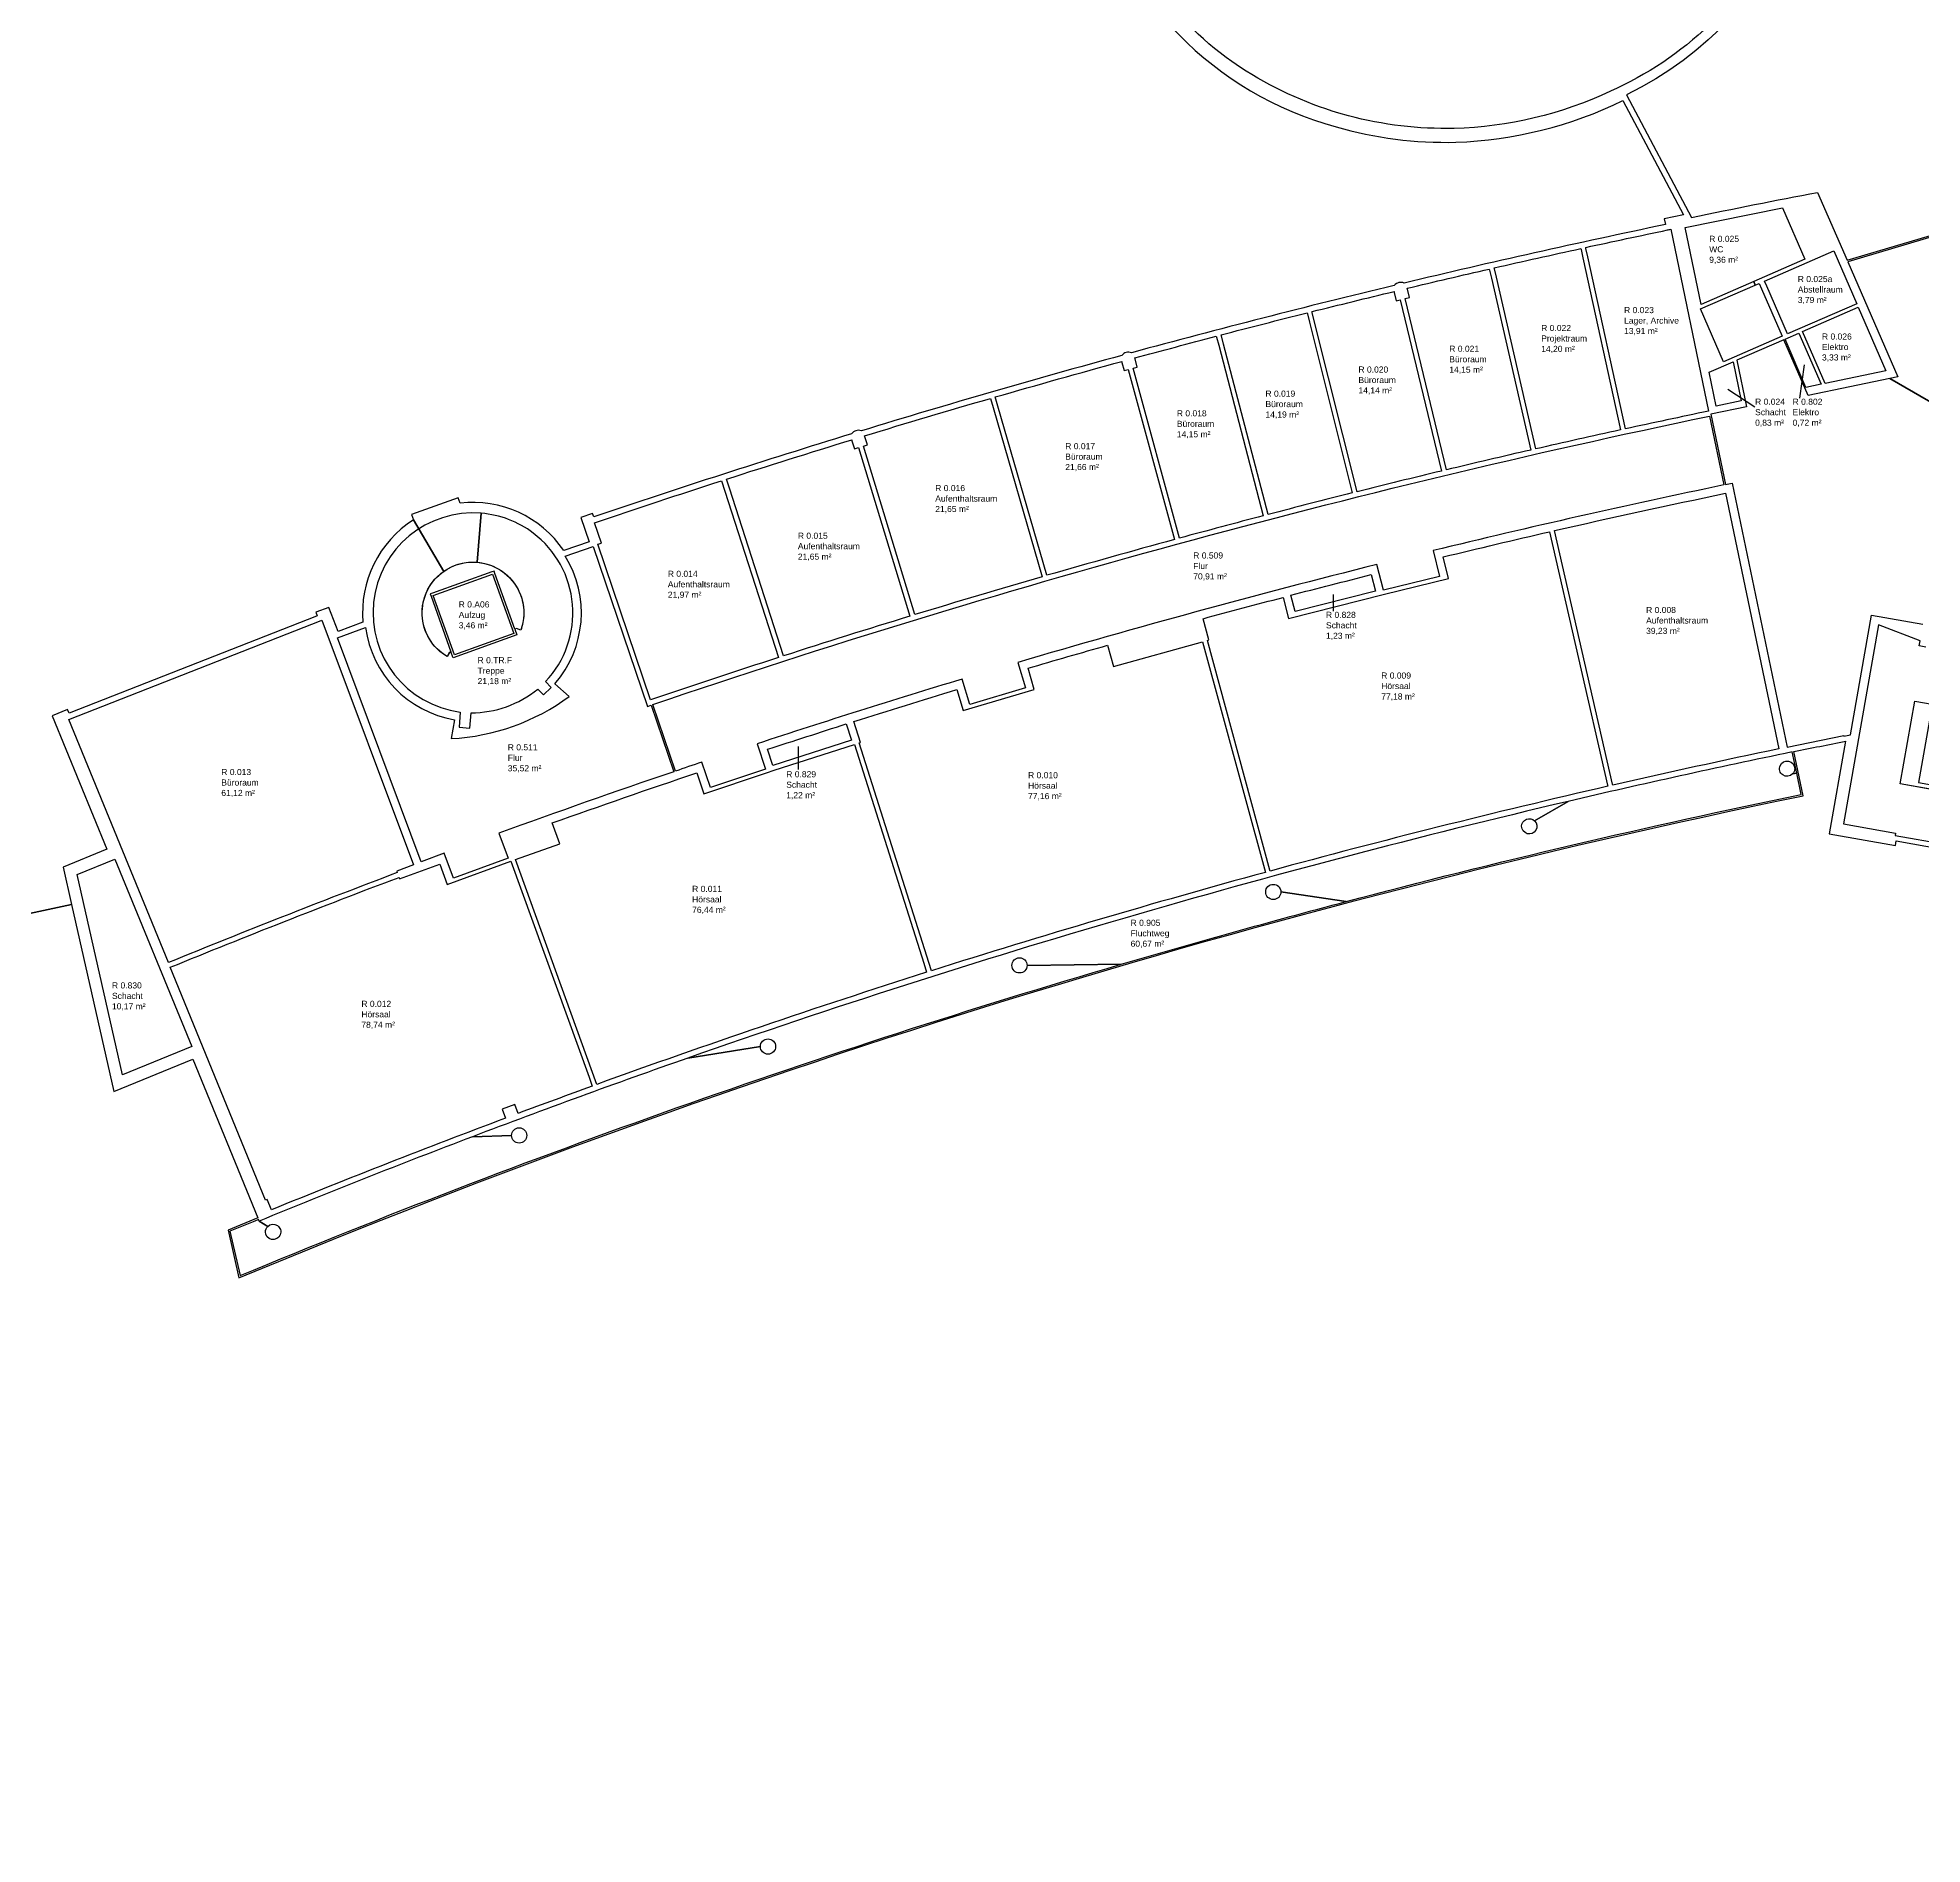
# Model space of a CAD drawing. Header units: metres. Extents: x -177 to 28, y -52 to 98.
# Drawn here: x -141 to -85.3, y -51.9 to 1.4 of the extents above; entities that cross this region are included whole.
import ezdxf

# ---------------------------------------------------------------- set-up
doc = ezdxf.new("R2010")
doc.units = ezdxf.units.M
doc.header["$LTSCALE"] = 2
doc.header["$MEASUREMENT"] = 0
for name, color, linetype in [('BGF', 10, 'BYLAYER'), ('BODENBELAG', 7, 'CONTINUOUS'), ('RAUMBEZEICHNUNG', 7, 'CONTINUOUS'), ('RAUMFLAECHE', 7, 'CONTINUOUS'), ('RAUMHOEHE', 7, 'CONTINUOUS'), ('RAUMNUMMER', 7, 'CONTINUOUS'), ('RAUMPOLYGON', 2, 'CONTINUOUS'), ('RAUMSTEMPEL', 7, 'CONTINUOUS')]:
    doc.layers.add(name, color=color, linetype=linetype)
doc.styles.add('ARIAL', font='arial.ttf')

# ---------------------------------------------------------------- blocks, each defined once
blk = doc.blocks.new('Famos1')
at = {"layer": 'BODENBELAG', "style": 'ARIAL'}
blk.add_attdef('BODENBELAG', (0.101, -1.246), '', height=0.18, dxfattribs=at)
at = {"layer": 'RAUMBEZEICHNUNG', "style": 'ARIAL'}
blk.add_attdef('RAUMBEZEICHNUNG', (0.101, -0.321), '', height=0.18, dxfattribs=at)
at = {"layer": 'RAUMFLAECHE', "style": 'ARIAL'}
blk.add_attdef('FLÄCHENINHALT', (0.101, -0.629), '', height=0.18, dxfattribs=at)
at = {"layer": 'RAUMHOEHE', "style": 'ARIAL'}
blk.add_attdef('RAUMHÖHE', (0.101, -0.938), '', height=0.18, dxfattribs=at)
at = {"layer": 'RAUMNUMMER', "style": 'ARIAL'}
blk.add_attdef('RAUMNUMMER', (0.101, -0.012), '', height=0.18, dxfattribs=at)

msp = doc.modelspace()

# ---------------------------------------------------------------- linework, layer by layer
at = {"layer": 'BGF', "flags": 128}
msp.add_lwpolyline([(-139.825, 45.04), (-139.825, 32.273), (-139.175, 32.273), (-139.175, 32.283), (-138.52, 32.283), (-138.525, 28.903), (-139.825, 28.903), (-139.825, 6.408), (-123.322, 4.673), (-123.16, 5.573), (-123.16, 5.573), (-123.156, 5.598), (-123.092, 5.586), (-120.345, 20.894), (-120.421, 20.907), (-119.568, 25.599), (-125.779, 25.974, -0.967499), (-128.775, 26.102, -0.009793), (-128.773, 26.161, -0.080703), (-128.673, 26.632, -0.080704), (-128.429, 27.046), (-128.325, 26.954), (-128.275, 26.954), (-128.275, 25.138), (-126.275, 25.138), (-126.275, 26.954), (-126.225, 26.954), (-126.121, 27.046, -0.194623), (-125.779, 25.974), (-119.568, 25.599), (-119.398, 26.538), (-114.805, 26.538), (-114.805, 24.397), (-107.384, 24.403), (-104.17, 18.356, 0.336385), (-109.892, 6.179, 0.272678), (-102.628, -1.238, 0.0784), (-99.091, -1.696, 0.104734), (-94.16, -0.469), (-92.368, -3.84), (-92.939, -3.958), (-92.904, -4.125, 0.007302), (-100.617, -5.853, 0.333488), (-100.909, -5.923, 0.00739), (-108.663, -7.909, 0.333487), (-108.953, -7.988, 0.007389), (-116.641, -10.212, 0.333492), (-116.928, -10.3, 0.00733), (-124.538, -12.755), (-124.573, -12.651), (-124.918, -12.768), (-124.672, -13.489), (-125.426, -13.746, 0.281069), (-128.486, -12.347), (-128.544, -12.19), (-129.919, -12.681), (-129.865, -12.84), (-128.97, -14.36, -0.734969), (-126.696, -16.098), (-126.824, -16.046), (-126.872, -16.064), (-127.459, -14.42), (-127.482, -14.354), (-127.548, -14.378), (-129.3, -15.003), (-129.366, -15.026), (-129.343, -15.092), (-128.756, -16.737), (-128.802, -16.753), (-128.803, -16.753), (-128.869, -16.875, -0.543396), (-128.97, -14.36), (-129.865, -12.84, 0.278102), (-131.354, -15.859), (-132.089, -16.135), (-132.356, -15.423), (-132.74, -15.567), (-132.701, -15.67), (-132.72, -15.677), (-140.028, -18.541), (-140.07, -18.439), (-140.523, -18.625), (-138.912, -22.558), (-140.202, -23.086), (-139.953, -24.19), (-150.757, -26.498), (-151.293, -23.459), (-151.421, -23.481), (-151.429, -23.437), (-151.473, -23.187), (-153.126, -23.187), (-153.126, -16.987), (-152.326, -16.987), (-152.326, -14.337), (-152.376, -14.337), (-152.376, -14.087), (-153.126, -14.087), (-153.126, -4.047), (-152.376, -4.047), (-152.376, 1.513), (-155.025, 1.513), (-155.025, 3.868), (-154.425, 3.868), (-154.425, 28.813), (-155.025, 28.813), (-155.025, 32.273), (-153.725, 32.273), (-153.725, 55.538), (-156.103, 55.538), (-156.889, 95.807), (-155.205, 95.807), (-155.205, 97.907), (-165.305, 97.907), (-165.305, 95.807), (-156.889, 95.807), (-156.103, 55.538), (-158.48, 55.538), (-158.48, 55.493), (-168.87, 55.493), (-168.87, 55.538), (-169.725, 55.538), (-169.725, 32.358), (-169.125, 32.358), (-169.125, 27.788), (-168.927, 27.788), (-167.525, 26.917, -0.02685), (-167.429, 27.046), (-167.325, 26.954), (-167.275, 26.954), (-167.275, 25.138), (-165.275, 25.138), (-165.275, 26.954), (-165.225, 26.954), (-165.121, 27.046, -1.431709), (-167.775, 26.102, -0.090568), (-167.673, 26.632, -0.053738), (-167.525, 26.917), (-168.927, 27.788, 0.374891), (-168.315, 23.688), (-168.315, 21.013), (-169.97, 21.013), (-169.97, 20.938), (-170.593, 20.938), (-176.968, -51.922), (-166.506, -47.373), (-166.506, -48.959), (-157.511, -45.048), (-158.388, -43.031), (-156.635, -42.268), (-156.387, -42.837), (-153.801, -41.712), (-153.801, -30.037), (-152.323, -29.776), (-152.32, -29.796), (-152.301, -29.904), (-150.713, -29.623), (-150.221, -29.538), (-150.757, -26.498), (-139.953, -24.19), (-138.705, -29.708), (-136.373, -28.753), (-134.453, -33.44), (-135.336, -33.802), (-135.018, -35.21, -0.047975), (-88.841, -20.981), (-89.111, -19.679, -0.001436), (-87.587, -19.369), (-88.069, -22.102), (-86.119, -22.446), (-86.096, -22.316), (-83.847, -22.712), (-83.461, -21.077), (-85.972, -20.634), (-85.542, -18.191), (-84.577, -18.361), (-84.6, -18.495), (-85.053, -18.415), (-85.437, -20.591), (-83.447, -20.942), (-83.064, -18.765), (-83.615, -18.668), (-83.592, -18.535), (-82.528, -18.723), (-82.959, -21.165), (-83.461, -21.077), (-83.847, -22.712), (-81.598, -23.109), (-81.317, -21.516), (-81.187, -21.539), (-80.575, -18.067, -0.004043), (-76.508, -17.404), (-76.474, -17.627, 0.912205), (-76.415, -18.071), (-76.32, -18.69, -0.039463), (-36.25, -15.707), (-36.25, -14.628), (-40.321, -0.871), (-40.425, -0.778), (-40.475, -0.778), (-40.475, 1.118), (-42.475, 1.118), (-42.475, 0.968), (-42.475, -0.778), (-42.525, -0.778), (-42.629, -0.871, -1.431709), (-39.975, 0.073, -0.009793), (-39.977, 0.014, -0.080703), (-40.077, -0.456, -0.080704), (-40.321, -0.871), (-36.25, -14.628), (-36.25, -14.412), (-31.1, -14.412), (-31.1, -15.707), (-3.996, -15.707), (-3.629, -0.871, -1.431709), (-0.975, 0.073, -0.009793), (-0.977, 0.014, -0.080703), (-1.077, -0.456, -0.080704), (-1.321, -0.871), (-1.425, -0.778), (-1.475, -0.778), (-1.475, 1.118), (-3.475, 1.118), (-3.475, 0.968), (-3.475, -0.778), (-3.525, -0.778), (-3.629, -0.871), (-3.996, -15.707), (1.425, -15.707), (1.425, -15.607), (18.35, -15.607), (18.35, -14.412), (18.56, -14.412), (18.56, -12.433), (19.466, -12.19), (17.973, -6.618), (17.855, -6.177), (17.255, -6.177), (17.255, -4.372), (19.855, -4.372), (19.855, -4.117), (24.434, -4.117), (24.918, -2.02), (27.817, -2.696), (28.34, 12.262), (19.676, 13.557), (19.669, 13.507), (15.73, 14.096), (13.904, 24.433), (13.83, 24.433), (13.83, 24.865), (0.318, 24.863, -0.652479), (-5.268, 24.863), (-19.14, 24.863), (-19.14, 40.588), (-19.375, 40.588), (-19.375, 41.903), (-31.075, 41.903), (-31.075, 40.588), (-36.25, 40.588), (-36.25, 40.804), (-40.321, 27.046, -1.431709), (-42.975, 26.102, -0.009793), (-42.973, 26.161, -0.080703), (-42.873, 26.632, -0.080704), (-42.629, 27.046), (-42.525, 26.954), (-42.475, 26.954), (-42.475, 25.058), (-40.475, 25.058), (-40.475, 25.208), (-40.475, 26.954), (-40.425, 26.954), (-40.321, 27.046), (-36.25, 40.804), (-36.25, 41.888), (-71.065, 41.888), (-71.065, 42.048), (-72.675, 42.048), (-72.675, 41.888), (-87.64, 41.888), (-87.121, 27.046, -1.431709), (-89.775, 26.102, -0.009793), (-89.773, 26.161, -0.080703), (-89.673, 26.632, -0.080704), (-89.429, 27.046), (-89.325, 26.954), (-89.275, 26.954), (-89.275, 25.138), (-87.275, 25.138), (-87.275, 26.954), (-87.225, 26.954), (-87.121, 27.046), (-87.64, 41.888), (-102.605, 41.888), (-102.605, 42.047), (-103.755, 42.048), (-103.755, 41.628), (-103.294, 41.628), (-103.218, 41.453), (-102.799, 40.489), (-106.568, 38.85), (-108.564, 43.442), (-108, 43.688), (-113.555, 56.462), (-139.825, 45.04)], format="xyb", close=True, dxfattribs=at)
at = {"layer": 'RAUMPOLYGON', "flags": 128}
for points in [[(-85.16, 25.358, -0.796703), (-91.398, 25.388), (-92.97, 25.388), (-92.374, 24.893, -3.035053), (-92.334, 24.629, -0.329484), (-92.374, 24.893), (-92.97, 25.388), (-100.834, 25.388), (-100.419, 24.433), (-107.174, 24.433), (-107.216, 24.513), (-107.25, 24.513), (-103.967, 18.338, -0.007915), (-103.506, 18.573, -0.067412), (-100.792, 19.523, -0.881787), (-94.058, -0.298), (-92.135, -3.914), (-92.135, -3.914, -0.003501), (-88.414, -3.176), (-87.545, -5.176), (-80.891, -3.205)], [(-80.877, -3.253), (-87.525, -5.222), (-87.525, -5.222), (-86.046, -8.623), (-86.283, -8.673), (-83.365, -10.351, -0.551566)]]:
    msp.add_lwpolyline(points, format="xyb", dxfattribs=at)
for points in [[(-103.245, 7.037), (-94.241, 10.952), (-91.849, 5.452), (-89.639, 4.348, -0.07981), (-91.61, 1.762, -0.086324), (-94.532, -0.188, -0.105569), (-99.141, -1.288, -0.071528), (-102.257, -0.917), (-102.546, -0.836, -0.073036), (-105.452, 0.512), (-105.7, 0.681, -0.089949), (-108.092, 3.129), (-102.691, 5.763)], [(-95.198, -5.074), (-95.251, -4.83), (-95.257, -4.801, -0.002291), (-92.845, -4.286, -0.000397), (-92.747, -4.266), (-91.633, -9.631, 0.00236), (-94.088, -10.155)], [(-97.895, -5.677), (-97.951, -5.434), (-97.957, -5.404, -0.00242), (-95.402, -4.833), (-95.396, -4.862), (-95.343, -5.106), (-94.232, -10.186, 0.002417), (-96.733, -10.746)], [(-100.585, -6.308), (-100.464, -6.279), (-100.522, -6.035), (-100.531, -6.007, -0.002305), (-98.104, -5.438), (-98.097, -5.467), (-98.041, -5.711), (-96.878, -10.779, 0.00354), (-99.372, -11.366)], [(-102.005, -12.009), (-103.27, -6.966), (-103.33, -6.723), (-103.338, -6.694, 0.000243), (-100.916, -6.099), (-100.911, -6.129), (-100.853, -6.372), (-100.731, -6.343), (-99.518, -11.399, 0.002414), (-102.005, -12.009)], [(-104.63, -12.681), (-105.947, -7.651), (-106.01, -7.409), (-106.018, -7.38, -0.002418), (-103.483, -6.73), (-103.476, -6.76), (-103.415, -7.002), (-102.15, -12.046, 0.002407)], [(-108.617, -8.363), (-108.496, -8.33), (-108.562, -8.089), (-108.572, -8.061, -0.00022), (-106.163, -7.418), (-106.155, -7.447), (-106.092, -7.689), (-104.776, -12.719, 0.002414), (-107.249, -13.38)], [(-111.164, -14.476), (-112.608, -9.483), (-112.686, -9.214, -0.003582), (-108.954, -8.165), (-108.948, -8.194), (-108.882, -8.436), (-108.762, -8.403), (-107.393, -13.419, 0.003029)], [(-116.546, -10.361, -0.00358), (-112.83, -9.256), (-112.752, -9.525), (-111.307, -14.52, 0.003692), (-115.061, -15.637), (-116.582, -10.664), (-116.462, -10.628), (-116.535, -10.389)], [(-122.799, -18.29, -0.030554), (-91.602, -9.779), (-91.179, -11.81, 0.008365), (-99.76, -13.747), (-99.574, -14.509), (-101.229, -14.918), (-101.42, -14.157, 0.010451), (-112.023, -17.048), (-111.798, -17.8), (-113.44, -18.29), (-113.667, -17.539, 0.006034), (-119.72, -19.449), (-119.475, -20.195), (-121.098, -20.734), (-121.348, -19.99, 0.000784), (-122.131, -20.255)], [(-120.537, -11.906), (-120.623, -11.64, -0.003581), (-116.925, -10.476), (-116.918, -10.506), (-116.845, -10.745), (-116.725, -10.708), (-115.205, -15.681, 0.003688), (-118.94, -16.855)], [(-124.421, -13.561), (-124.312, -13.524), (-124.515, -12.927, -0.003649), (-120.765, -11.686), (-119.082, -16.901, 0.003753), (-122.861, -18.153)], [(-96.18, -13.158, -0.004921), (-91.129, -12.055), (-89.562, -19.598, 0.004916), (-94.46, -20.669), (-94.466, -20.639)], [(-128.163, -18.534, 0.173444), (-126.193, -17.831), (-126.028, -18.004), (-125.796, -17.784), (-125.96, -17.609, 0.446885), (-126.328, -13.229, 0.141692), (-127.859, -12.645), (-127.979, -14.09, -0.296595), (-126.687, -15.093, -0.090568), (-126.605, -15.626, -0.080704), (-126.696, -16.098), (-126.824, -16.046), (-126.872, -16.063), (-126.81, -16.236), (-128.693, -16.91), (-128.755, -16.736), (-128.802, -16.753), (-128.869, -16.875, -0.796773), (-127.979, -14.09), (-127.859, -12.645, 0.977759), (-128.482, -18.511), (-128.515, -18.959), (-128.196, -18.983), (-128.163, -18.534)], [(-106.427, -16.395), (-106.384, -16.383), (-106.554, -15.756, -0.003527), (-104.192, -15.128), (-104.028, -15.754), (-101.201, -15.03), (-99.312, -14.57), (-99.467, -13.933, -0.003071), (-96.326, -13.192), (-94.612, -20.673), (-94.605, -20.702, 0.010076), (-104.572, -23.202), (-104.579, -23.173)], [(-132.104, -16.322), (-131.277, -16.012, 0.327626), (-128.649, -18.739), (-128.744, -19.293, 0.147643), (-125.261, -18.048), (-125.687, -17.68, 0.3273), (-125.38, -13.908), (-124.557, -13.628), (-122.955, -18.343), (-122.846, -18.306), (-122.178, -20.271, 0.005201), (-127.339, -22.085), (-127.069, -22.822), (-128.678, -23.412), (-128.951, -22.676), (-129.631, -22.931)], [(-103.961, -15.064, -0.002328), (-101.592, -14.457), (-101.468, -14.942), (-103.834, -15.548)], [(-129.865, -23.017), (-130.357, -23.202), (-130.339, -23.249, 0.006906), (-137.097, -25.905), (-137.097, -25.905), (-140.037, -18.729), (-132.585, -15.808), (-132.566, -15.801)], [(-116.858, -18.788, -0.003021), (-113.824, -17.848), (-113.636, -18.47), (-111.538, -17.843), (-111.721, -17.219, -0.002327), (-109.373, -16.54), (-109.196, -17.165), (-106.572, -16.435), (-104.714, -23.241, 0.010078), (-114.572, -26.146), (-114.581, -26.117), (-116.704, -19.421), (-116.661, -19.407)], [(-119.414, -19.611, -0.000171), (-117.087, -18.86), (-116.933, -19.336), (-119.258, -20.086)], [(-126.849, -22.864), (-125.546, -22.396), (-125.765, -21.784, -0.0043), (-121.496, -20.304), (-121.289, -20.92), (-119.439, -20.304), (-119.211, -20.229), (-116.847, -19.466), (-114.8, -25.924), (-114.715, -26.191, 0.01006), (-124.444, -29.497)], [(-135.278, -33.832), (-134.982, -35.141, -0.027118), (-108.975, -25.954), (-111.748, -25.986, -1), (-112.198, -25.986, -1), (-111.748, -25.986), (-108.975, -25.954, -0.006778), (-102.329, -24.102), (-104.256, -23.82, -1), (-104.706, -23.82, -1), (-104.256, -23.82), (-102.329, -24.102, -0.013556), (-88.9, -20.942), (-89.03, -20.315), (-89.154, -20.339, -5.027339), (-89.088, -20.18, -0.198912), (-89.154, -20.339), (-89.03, -20.315), (-89.16, -19.689, 0.006643), (-95.772, -21.147), (-96.766, -21.724, -1.496606), (-97.15, -21.883, -0.668179), (-96.766, -21.724), (-95.772, -21.147, 0.026578), (-121.76, -28.721), (-119.621, -28.382, -1), (-119.171, -28.382, -1), (-119.621, -28.382), (-121.76, -28.721, 0.006643), (-128.119, -31.043), (-126.967, -31.004, -1), (-126.517, -31.004, -1), (-126.967, -31.004), (-128.119, -31.043, 0.006643), (-134.415, -33.532), (-134.163, -33.691, -5.027339), (-134.229, -33.85, -0.198912), (-134.163, -33.691), (-134.415, -33.532), (-134.434, -33.486), (-134.545, -33.532), (-135.278, -33.832)], [(-137.04, -26.043, -0.006905), (-130.287, -23.389), (-130.269, -23.436), (-129.087, -22.998), (-128.863, -23.603), (-126.99, -22.916), (-124.68, -29.285), (-124.595, -29.52), (-124.584, -29.548, -0.00004), (-126.772, -30.353), (-126.87, -30.091), (-127.245, -30.231), (-127.147, -30.494, 0.007297), (-134.054, -33.201), (-134.179, -32.895), (-134.226, -32.914)]]:
    msp.add_lwpolyline(points, format="xyb", close=True, dxfattribs=at)
for points in [[(-92.325, -4.209), (-89.452, -3.637), (-88.794, -5.151), (-90.301, -5.806), (-90.256, -5.912), (-90.142, -5.862), (-90.074, -6.018), (-89.464, -7.422), (-91.192, -8.173), (-91.87, -6.614), (-90.255, -5.912), (-90.301, -5.806), (-91.853, -6.481)], [(-89.913, -5.948), (-89.981, -5.792), (-87.936, -4.903), (-87.258, -6.463), (-89.303, -7.352)], [(-88.858, -7.284), (-87.212, -6.568), (-86.398, -8.441), (-88.193, -8.814)], [(-89.376, -7.509), (-88.964, -7.33), (-88.308, -8.838), (-88.758, -8.932)], [(-91.616, -8.483), (-90.908, -8.175), (-90.668, -9.329), (-91.408, -9.482)], [(-139.784, -23.304), (-138.673, -22.849), (-136.408, -28.378), (-138.448, -29.214)]]:
    msp.add_lwpolyline(points, close=True, dxfattribs=at)
for points in [[(-83.365, -10.351), (-86.283, -8.673), (-87.466, -8.918), (-88.696, -9.174), (-89.413, -7.525), (-90.801, -8.128), (-90.516, -9.501), (-91.563, -9.719), (-91.131, -11.8), (-90.935, -11.759), (-89.317, -19.548), (-87.644, -19.207), (-87.641, -19.222), (-87.443, -19.182), (-86.82, -15.651), (-85.303, -15.918)], [(-85.219, -16.593), (-85.416, -16.558), (-85.39, -16.411), (-86.617, -15.94), (-86.617, -15.94), (-87.652, -21.81), (-86.116, -22.081), (-86.128, -22.149), (-81.727, -22.925)], [(-82.959, -21.165), (-85.972, -20.634), (-85.542, -18.191), (-84.577, -18.361)]]:
    msp.add_lwpolyline(points, dxfattribs=at)
at = {"layer": 'RAUMPOLYGON'}
msp.add_lwpolyline([(-126.899, -16.194), (-128.651, -16.82), (-129.277, -15.069), (-127.525, -14.443)], close=True, dxfattribs=at)
at = {"layer": 'RAUMSTEMPEL'}
for p, q in [((-88.937, -9.25), (-88.801, -8.265)), ((-90.263, -9.516), (-91.064, -8.99)), ((-102.704, -15.534), (-102.704, -15.043)), ((-118.494, -20.207), (-118.494, -19.524))]:
    msp.add_line(p, q, dxfattribs=at)

# ---------------------------------------------------------------- block references
for p, values in [((-91.714, -4.625), {'RAUMNUMMER': 'R 0.025', 'RAUMBEZEICHNUNG': 'WC', 'FLÄCHENINHALT': '9,36 m²'}), ((-89.1, -5.812), {'RAUMNUMMER': 'R 0.025a', 'RAUMBEZEICHNUNG': 'Abstellraum', 'FLÄCHENINHALT': '3,79 m²'}), ((-94.228, -6.728), {'RAUMNUMMER': 'R 0.023', 'RAUMBEZEICHNUNG': 'Lager, Archive', 'FLÄCHENINHALT': '13,91 m²'}), ((-96.674, -7.256), {'RAUMNUMMER': 'R 0.022', 'RAUMBEZEICHNUNG': 'Projektraum', 'FLÄCHENINHALT': '14,20 m²'}), ((-99.387, -7.869), {'RAUMNUMMER': 'R 0.021', 'RAUMBEZEICHNUNG': 'Büroraum', 'FLÄCHENINHALT': '14,15 m²'}), ((-88.386, -7.508), {'RAUMNUMMER': 'R 0.026', 'RAUMBEZEICHNUNG': 'Elektro', 'FLÄCHENINHALT': '3,33 m²'}), ((-102.068, -8.482), {'RAUMNUMMER': 'R 0.020', 'RAUMBEZEICHNUNG': 'Büroraum', 'FLÄCHENINHALT': '14,14 m²'}), ((-104.813, -9.193), {'RAUMNUMMER': 'R 0.019', 'RAUMBEZEICHNUNG': 'Büroraum', 'FLÄCHENINHALT': '14,19 m²'}), ((-107.429, -9.774), {'RAUMNUMMER': 'R 0.018', 'RAUMBEZEICHNUNG': 'Büroraum', 'FLÄCHENINHALT': '14,15 m²'}), ((-110.723, -10.742), {'RAUMNUMMER': 'R 0.017', 'RAUMBEZEICHNUNG': 'Büroraum', 'FLÄCHENINHALT': '21,66 m²'}), ((-114.561, -11.98), {'RAUMNUMMER': 'R 0.016', 'RAUMBEZEICHNUNG': 'Aufenthaltsraum', 'FLÄCHENINHALT': '21,65 m²'}), ((-118.616, -13.386), {'RAUMNUMMER': 'R 0.015', 'RAUMBEZEICHNUNG': 'Aufenthaltsraum', 'FLÄCHENINHALT': '21,65 m²'}), ((-106.945, -13.969), {'RAUMNUMMER': 'R 0.509', 'RAUMBEZEICHNUNG': 'Flur', 'FLÄCHENINHALT': '70,91 m²'}), ((-122.455, -14.51), {'RAUMNUMMER': 'R 0.014', 'RAUMBEZEICHNUNG': 'Aufenthaltsraum', 'FLÄCHENINHALT': '21,97 m²'}), ((-128.628, -15.413), {'RAUMNUMMER': 'R 0.A06', 'RAUMBEZEICHNUNG': 'Aufzug', 'FLÄCHENINHALT': '3,46 m²'}), ((-93.577, -15.577), {'RAUMNUMMER': 'R 0.008', 'RAUMBEZEICHNUNG': 'Aufenthaltsraum', 'FLÄCHENINHALT': '39,23 m²'}), ((-128.07, -17.059), {'RAUMNUMMER': 'R 0.TR.F', 'RAUMBEZEICHNUNG': 'Treppe', 'FLÄCHENINHALT': '21,18 m²'}), ((-101.396, -17.512), {'RAUMNUMMER': 'R 0.009', 'RAUMBEZEICHNUNG': 'Hörsaal', 'FLÄCHENINHALT': '77,18 m²'}), ((-127.179, -19.63), {'RAUMNUMMER': 'R 0.511', 'RAUMBEZEICHNUNG': 'Flur', 'FLÄCHENINHALT': '35,52 m²'}), ((-135.635, -20.359), {'RAUMNUMMER': 'R 0.013', 'RAUMBEZEICHNUNG': 'Büroraum', 'FLÄCHENINHALT': '61,12 m²'}), ((-111.821, -20.452), {'RAUMNUMMER': 'R 0.010', 'RAUMBEZEICHNUNG': 'Hörsaal', 'FLÄCHENINHALT': '77,16 m²'}), ((-121.737, -23.807), {'RAUMNUMMER': 'R 0.011', 'RAUMBEZEICHNUNG': 'Hörsaal', 'FLÄCHENINHALT': '76,44 m²'}), ((-138.862, -26.655), {'RAUMNUMMER': 'R 0.830', 'RAUMBEZEICHNUNG': 'Schacht', 'FLÄCHENINHALT': '10,17 m²'}), ((-131.501, -27.199), {'RAUMNUMMER': 'R 0.012', 'RAUMBEZEICHNUNG': 'Hörsaal', 'FLÄCHENINHALT': '78,74 m²'})]:
    msp.add_blockref('Famos1', p, dxfattribs=at).add_auto_attribs(values)
ref = msp.add_blockref('Famos1', (-90.677, -8.19), dxfattribs=at)
ref.add_attrib('RAUMNUMMER', 'R 0.024', (-90.258, -9.444), dxfattribs={"layer": 'RAUMNUMMER', "height": 0.18, "style": 'ARIAL'})
ref.add_attrib('RAUMBEZEICHNUNG', 'Schacht', (-90.258, -9.753), dxfattribs={"layer": 'RAUMBEZEICHNUNG', "height": 0.18, "style": 'ARIAL'})
ref.add_attrib('FLÄCHENINHALT', '0,83 m²', (-90.258, -10.062), dxfattribs={"layer": 'RAUMFLAECHE', "height": 0.18, "style": 'ARIAL'})
ref = msp.add_blockref('Famos1', (-89.258, -7.253), dxfattribs=at)
ref.add_attrib('RAUMNUMMER', 'R 0.802', (-89.152, -9.444), dxfattribs={"layer": 'RAUMNUMMER', "height": 0.18, "style": 'ARIAL'})
ref.add_attrib('RAUMBEZEICHNUNG', 'Elektro', (-89.152, -9.753), dxfattribs={"layer": 'RAUMBEZEICHNUNG', "height": 0.18, "style": 'ARIAL'})
ref.add_attrib('FLÄCHENINHALT', '0,72 m²', (-89.152, -10.062), dxfattribs={"layer": 'RAUMFLAECHE', "height": 0.18, "style": 'ARIAL'})
ref = msp.add_blockref('Famos1', (-102.506, -14.638), dxfattribs=at)
ref.add_attrib('RAUMNUMMER', 'R 0.828', (-102.926, -15.733), dxfattribs={"layer": 'RAUMNUMMER', "height": 0.18, "style": 'ARIAL'})
ref.add_attrib('RAUMBEZEICHNUNG', 'Schacht', (-102.926, -16.041), dxfattribs={"layer": 'RAUMBEZEICHNUNG', "height": 0.18, "style": 'ARIAL'})
ref.add_attrib('FLÄCHENINHALT', '1,23 m²', (-102.926, -16.35), dxfattribs={"layer": 'RAUMFLAECHE', "height": 0.18, "style": 'ARIAL'})
ref = msp.add_blockref('Famos1', (-118.497, -19.238), dxfattribs=at)
ref.add_attrib('RAUMNUMMER', 'R 0.829', (-118.858, -20.436), dxfattribs={"layer": 'RAUMNUMMER', "height": 0.18, "style": 'ARIAL'})
ref.add_attrib('RAUMBEZEICHNUNG', 'Schacht', (-118.858, -20.745), dxfattribs={"layer": 'RAUMBEZEICHNUNG', "height": 0.18, "style": 'ARIAL'})
ref.add_attrib('FLÄCHENINHALT', '1,22 m²', (-118.858, -21.053), dxfattribs={"layer": 'RAUMFLAECHE', "height": 0.18, "style": 'ARIAL'})
ref = msp.add_blockref('Famos1', (-109.135, -23.215), dxfattribs=at)
ref.add_attrib('RAUMNUMMER', 'R 0.905', (-108.693, -24.82), dxfattribs={"layer": 'RAUMNUMMER', "height": 0.18, "style": 'ARIAL'})
ref.add_attrib('RAUMBEZEICHNUNG', 'Fluchtweg', (-108.693, -25.128), dxfattribs={"layer": 'RAUMBEZEICHNUNG', "height": 0.18, "style": 'ARIAL'})
ref.add_attrib('FLÄCHENINHALT', '60,67 m²', (-108.693, -25.437), dxfattribs={"layer": 'RAUMFLAECHE', "height": 0.18, "style": 'ARIAL'})

doc.saveas('drawing.dxf')
